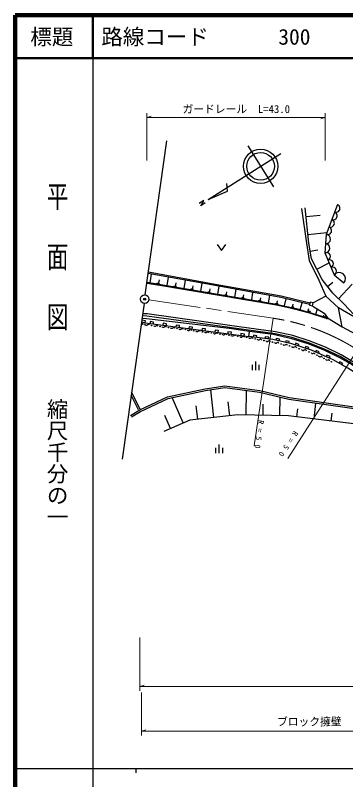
# Model space of a CAD drawing. Units: millimetres, scale not verified. Extents: x 40000 to 680000, y 20000 to 380000.
# Drawn here: x 40000 to 116818, y 202409 to 380000 of the extents above; entities that cross this region are included whole.
import ezdxf
from ezdxf.enums import TextEntityAlignment as Align

# ---------------------------------------------------------------- set-up
doc = ezdxf.new("R2010")
doc.units = ezdxf.units.MM
doc.header["$LTSCALE"] = 1000
doc.header["$PDMODE"] = 32
doc.header["$PDSIZE"] = 500
doc.linetypes.add('CHAIN', pattern=[18.5, 12, -1.5, 3.5, -1.5])
for name, color, linetype, lineweight in [('M-BGD', 7, 'Continuous', 25), ('M-BMK', 2, 'CHAIN', 13), ('M-BMK-SRVR', 3, 'Continuous', 25), ('M-STR-HTXT', 7, 'Continuous', 13), ('M-TTL', 2, 'Continuous', 140), ('M-TTL-BAND', 7, 'Continuous', 25), ('M-TTL-LINE', 7, 'Continuous', 50)]:
    doc.layers.add(name, color=color, linetype=linetype, lineweight=lineweight)
doc.layers.add('M-OTRS', color=6, linetype='Continuous')
doc.layers.add('M-TTL-TXT', color=7, linetype='Continuous')
doc.styles.add('@ＭＳ ゴシック', font='')
doc.styles.add('ＭＳ ゴシック', font='')
doc.styles.get('@ＭＳ ゴシック').set_extended_font_data('@MS Gothic')
doc.styles.get('ＭＳ ゴシック').set_extended_font_data('MS Gothic')

msp = doc.modelspace()

# ---------------------------------------------------------------- linework, layer by layer
at = {"layer": 'M-BGD'}
for p, q in [((114871, 336029), (112290, 329093)), ((107615, 333216), (110841, 333540)), ((108030, 329091), (112455, 329536)), ((112290, 329093), (111965, 324812)), ((108561, 325214), (110302, 325524)), ((111965, 324812), (114123, 319738)), ((110114, 321019), (112954, 322486)), ((71357, 317853), (71702, 319890)), ((114123, 319738), (116385, 317829)), ((73323, 317520), (73494, 318525)), ((75290, 317187), (75626, 319172)), ((79223, 316521), (79550, 318454)), ((112569, 317024), (113824, 317977)), ((73148, 317338), (70594, 317666)), ((100736, 312653), (73148, 317338)), ((77256, 316854), (77422, 317833)), ((81190, 316188), (81351, 317141)), ((83156, 315855), (83475, 317736)), ((85123, 315522), (85280, 316449)), ((87089, 315189), (87399, 317019)), ((91023, 314523), (91324, 316306)), ((115116, 314157), (118295, 317513)), ((89056, 314856), (89209, 315759)), ((92989, 314190), (93138, 315070)), ((94956, 313857), (95250, 315594)), ((96922, 313524), (97067, 314381)), ((98889, 313191), (99175, 314881)), ((112233, 314760), (109254, 313164)), ((104637, 311797), (100736, 312653)), ((100782, 312839), (100954, 313683)), ((102601, 312469), (102940, 314129)), ((104421, 312098), (104584, 312900)), ((106235, 311641), (106715, 313235)), ((108513, 310788), (104637, 311797)), ((108043, 311097), (108271, 311852)), ((112060, 309619), (108513, 310788)), ((109851, 310552), (110220, 311778)), ((111660, 310008), (111765, 310359)), ((112345, 309525), (112060, 309619)), ((69335, 308746), (70213, 308588)), ((70213, 308588), (94306, 305406)), ((95054, 298776), (95054, 297576)), ((95854, 299576), (95854, 297576)), ((96654, 298776), (96654, 297576)), ((68682, 288303), (66932, 291780)), ((69039, 288482), (67030, 292475)), ((86128, 286567), (85431, 293016)), ((93673, 287134), (93775, 292816)), ((101534, 286993), (101611, 291268)), ((79052, 285306), (76462, 291193)), ((89847, 286969), (89498, 290203)), ((97603, 287064), (97649, 289629)), ((109446, 286236), (109890, 289888)), ((82408, 286165), (82076, 289239)), ((105482, 286717), (105708, 288588)), ((76060, 283989), (74739, 286992)), ((113411, 285755), (113628, 287536)), ((86536, 279486), (86536, 278286)), ((87336, 280286), (87336, 278286)), ((88136, 279486), (88136, 278286))]:
    msp.add_line(p, q, dxfattribs=at)
for points in [[(106532, 335147), (107687, 327057), (108305, 323047), (110604, 318448), (112233, 314760)], [(119792, 309336), (116439, 312904), (113793, 315410), (111344, 318638), (108884, 323399), (108237, 327029), (107408, 335278)], [(86938, 326752), (87938, 325392), (88938, 326752)], [(108418, 312832), (101712, 314420), (86430, 317195), (70927, 320032)], [(108487, 313124), (101773, 314714), (86484, 317490), (70968, 320329)], [(70637, 317975), (99872, 313024), (105331, 311913), (112564, 309736)], [(119792, 309336), (115134, 312020), (112233, 314760)], [(109143, 312452), (111826, 310774), (112564, 309736)], [(112564, 309736), (116017, 307651), (115134, 312020)], [(70167, 308597), (70238, 308990), (69451, 309132), (69380, 308738)], [(94306, 305406), (94414, 306561), (89734, 307221), (70494, 309449), (69453, 309582)], [(89796, 307433), (70588, 310111), (69534, 310154)], [(89865, 307929), (70633, 310610), (69604, 310651)], [(112708, 309669), (112696, 309631), (112658, 309580), (112614, 309542), (112551, 309510), (112494, 309497), (112421, 309500), (112345, 309525)], [(69749, 308200), (69698, 308267), (69642, 308296), (69578, 308287), (69509, 308239), (69439, 308191), (69376, 308182), (69319, 308211), (69268, 308279)], [(71210, 307998), (71102, 308131), (70984, 308186), (70857, 308162), (70720, 308060), (70583, 307957), (70455, 307933), (70338, 307988), (70230, 308121)], [(72115, 308337), (72168, 308734), (71375, 308838), (71322, 308442)], [(73170, 307753), (73062, 307886), (72944, 307940), (72817, 307916), (72680, 307814), (72542, 307712), (72415, 307688), (72297, 307743), (72190, 307875)], [(75129, 307507), (75022, 307640), (74904, 307695), (74777, 307671), (74639, 307569), (74502, 307466), (74375, 307443), (74257, 307497), (74149, 307630)], [(75127, 307939), (75179, 308336), (74386, 308441), (74334, 308044)], [(77089, 307262), (76981, 307395), (76864, 307449), (76736, 307425), (76599, 307323), (76462, 307221), (76335, 307197), (76217, 307252), (76109, 307385)], [(78139, 307541), (78191, 307938), (77398, 308043), (77346, 307646)], [(81150, 307144), (81203, 307540), (80410, 307645), (80357, 307248)], [(84162, 306746), (84214, 307142), (83421, 307247), (83369, 306851)], [(157888, 274009), (141188, 285066), (118984, 298633), (115527, 300695), (111918, 302472), (108163, 303925), (104361, 305142), (100434, 305997), (89731, 307442)], [(158164, 274426), (141456, 285488), (119241, 299062), (115766, 301135), (112119, 302930), (108329, 304397), (104490, 305625), (100521, 306490), (89798, 307938)], [(116017, 307651), (120522, 305195), (125347, 302762)], [(79049, 307016), (78941, 307149), (78824, 307204), (78696, 307180), (78559, 307078), (78422, 306976), (78294, 306952), (78177, 307006), (78069, 307139)], [(81009, 306771), (80901, 306904), (80783, 306958), (80656, 306935), (80519, 306832), (80382, 306730), (80254, 306706), (80137, 306761), (80029, 306894)], [(83013, 306519), (82900, 306658), (82777, 306715), (82644, 306690), (82501, 306583), (82357, 306477), (82224, 306452), (82101, 306509), (81989, 306648)], [(85060, 306260), (84948, 306399), (84825, 306456), (84692, 306431), (84548, 306324), (84405, 306218), (84272, 306193), (84149, 306250), (84036, 306389)], [(87108, 306000), (86996, 306139), (86873, 306197), (86740, 306172), (86596, 306065), (86453, 305958), (86320, 305934), (86197, 305991), (86084, 306130)], [(87174, 306348), (87226, 306744), (86433, 306849), (86381, 306453)], [(89156, 305741), (89044, 305880), (88921, 305937), (88788, 305913), (88644, 305806), (88501, 305699), (88368, 305675), (88245, 305732), (88132, 305871)], [(90185, 305950), (90238, 306347), (89445, 306451), (89392, 306055)], [(91204, 305482), (91092, 305621), (90969, 305678), (90836, 305654), (90692, 305547), (90549, 305440), (90415, 305415), (90293, 305473), (90180, 305612)], [(93197, 305552), (93249, 305949), (92456, 306054), (92404, 305657)], [(157762, 273784), (142783, 283639), (117893, 299044), (115425, 300442), (111793, 302236), (108110, 303675), (104263, 304866), (99938, 305830), (94414, 306561)], [(96089, 305169), (96141, 305566), (95348, 305671), (95296, 305274)], [(93252, 305223), (93140, 305362), (93017, 305419), (92884, 305394), (92740, 305288), (92596, 305181), (92463, 305156), (92340, 305213), (92228, 305352)], [(95280, 304909), (95177, 305052), (95058, 305115), (94926, 305098), (94778, 305001), (94630, 304904), (94497, 304887), (94379, 304950), (94276, 305093)], [(157251, 272818), (155292, 273761), (142244, 282373), (133681, 287769), (117275, 298015), (113912, 299934), (108881, 302164), (104306, 303663), (99850, 304670), (94306, 305406)], [(97288, 304539), (97184, 304683), (97066, 304746), (96933, 304729), (96786, 304632), (96638, 304534), (96505, 304517), (96387, 304580), (96284, 304724)], [(98861, 304801), (98913, 305198), (98120, 305303), (98068, 304907)], [(99296, 304170), (99192, 304313), (99074, 304377), (98941, 304360), (98794, 304262), (98646, 304165), (98513, 304148), (98395, 304211), (98292, 304355)], [(101295, 303760), (101198, 303907), (101082, 303975), (100949, 303964), (100797, 303872), (100646, 303781), (100512, 303770), (100397, 303838), (100299, 303985)], [(101354, 304330), (101443, 304720), (100662, 304897), (100574, 304506)], [(103582, 303826), (103671, 304216), (102890, 304393), (102802, 304003)], [(105830, 303164), (105954, 303544), (105194, 303793), (105070, 303413)], [(103286, 303309), (103188, 303456), (103073, 303524), (102939, 303513), (102788, 303421), (102636, 303330), (102503, 303318), (102388, 303386), (102290, 303534)], [(105427, 302716), (105328, 302899), (105199, 302991), (105041, 302991), (104854, 302899), (104667, 302808), (104509, 302808), (104380, 302900), (104281, 303083)], [(107718, 301981), (107619, 302164), (107490, 302256), (107332, 302256), (107145, 302164), (106958, 302073), (106800, 302073), (106671, 302165), (106572, 302348)], [(108117, 302414), (108242, 302795), (107481, 303044), (107357, 302663)], [(110504, 301445), (110666, 301810), (109935, 302135), (109773, 301769)], [(109704, 301229), (109645, 301378), (109555, 301460), (109435, 301474), (109284, 301421), (109133, 301369), (109012, 301383), (108923, 301464), (108864, 301613)], [(111386, 300462), (111327, 300611), (111237, 300692), (111116, 300707), (110965, 300654), (110814, 300601), (110694, 300615), (110604, 300697), (110545, 300846)], [(113020, 300329), (113182, 300695), (112451, 301019), (112289, 300653)], [(113067, 299694), (113008, 299843), (112918, 299924), (112798, 299939), (112647, 299886), (112496, 299833), (112375, 299847), (112285, 299929), (112226, 300078)], [(115941, 298776), (116139, 299124), (115444, 299520), (115246, 299173)], [(66816, 287047), (68929, 288320), (75416, 291380), (84131, 293229), (88699, 293901), (96833, 292809), (103705, 291184), (118268, 289083), (127855, 287293), (138297, 284324), (140638, 283658)], [(67022, 286705), (69118, 287967), (75545, 290999), (84202, 292835), (88702, 293497), (96760, 292415), (103631, 290791), (118203, 288688), (127763, 286903), (138187, 283939), (140529, 283273)], [(146258, 264178), (148835, 268923), (148173, 270897), (140408, 277647), (126887, 283844), (119359, 285033), (103499, 286958), (91707, 287170), (80548, 285964), (74564, 283331)]]:
    msp.add_lwpolyline(points, dxfattribs=at)
msp.add_lwpolyline([(109254, 313164), (108566, 313331), (108397, 312632), (109085, 312466)], close=True, dxfattribs=at)
for centre, radius in [((73161, 317589), 250), ((73161, 317589), 150), ((73161, 317589), 50), ((77115, 316918), 250), ((77115, 316918), 150), ((77115, 316918), 50), ((81059, 316248), 250), ((81059, 316248), 150), ((81059, 316248), 50), ((85003, 315578), 250), ((85003, 315578), 150), ((85003, 315578), 50), ((88946, 314909), 250), ((88946, 314909), 150), ((88946, 314909), 50), ((92890, 314239), 250), ((92890, 314239), 150), ((92890, 314239), 50), ((96834, 313569), 250), ((96834, 313569), 150), ((96834, 313569), 50), ((100777, 312899), 250), ((100777, 312899), 150), ((100777, 312899), 50), ((104435, 312097), 250), ((104435, 312097), 150), ((104435, 312097), 50), ((108319, 311097), 250), ((108319, 311097), 150), ((108319, 311097), 50), ((112139, 309857), 250), ((112139, 309857), 150), ((112139, 309857), 50), ((69989, 308160), 29.2), ((69989, 308160), 19.5), ((69989, 308160), 9.7), ((69989, 308160), 1), ((71700, 307937), 59.3), ((71700, 307937), 39.5), ((71700, 307937), 19.8), ((71700, 307937), 2), ((73659, 307691), 59.3), ((73659, 307691), 39.5), ((73659, 307691), 19.8), ((73659, 307691), 2), ((75619, 307446), 59.3), ((75619, 307446), 39.5), ((75619, 307446), 19.8), ((75619, 307446), 2), ((77579, 307200), 59.3), ((77579, 307200), 39.5), ((77579, 307200), 19.8), ((77579, 307200), 2), ((79539, 306955), 59.3), ((79539, 306955), 39.5), ((79539, 306955), 19.8), ((79539, 306955), 2), ((81499, 306710), 59.3), ((81499, 306710), 39.5), ((81499, 306710), 19.8), ((81499, 306710), 2), ((83525, 306454), 61.9), ((83525, 306454), 41.3), ((83525, 306454), 20.6), ((83525, 306454), 2.1), ((85572, 306195), 61.9), ((85572, 306195), 41.3), ((85572, 306195), 20.6), ((85572, 306195), 2.1), ((87620, 305936), 61.9), ((87620, 305936), 41.3), ((87620, 305936), 20.6), ((87620, 305936), 2.1), ((89668, 305676), 61.9), ((89668, 305676), 41.3), ((89668, 305676), 20.6), ((89668, 305676), 2.1), ((91716, 305417), 61.9), ((91716, 305417), 41.3), ((91716, 305417), 20.6), ((91716, 305417), 2.1), ((93764, 305158), 61.9), ((93764, 305158), 41.3), ((93764, 305158), 20.6), ((93764, 305158), 2.1), ((95782, 304816), 61.2), ((95782, 304816), 40.8), ((95782, 304816), 20.4), ((95782, 304816), 2), ((97790, 304447), 61.2), ((97790, 304447), 40.8), ((97790, 304447), 20.4), ((97790, 304447), 2), ((99798, 304078), 61.2), ((99798, 304078), 40.8), ((99798, 304078), 20.4), ((99798, 304078), 2), ((101793, 303647), 61.2), ((101793, 303647), 40.8), ((101793, 303647), 20.4), ((101793, 303647), 2), ((103783, 303196), 61.2), ((103783, 303196), 40.8), ((103783, 303196), 20.4), ((103783, 303196), 2), ((105999, 302532), 72.2), ((105999, 302532), 48.1), ((105999, 302532), 24.1), ((105999, 302532), 2.4), ((108291, 301797), 72.2), ((108291, 301797), 48.1), ((108291, 301797), 24.1), ((108291, 301797), 2.4), ((110125, 301038), 55.5), ((110125, 301038), 37), ((110125, 301038), 18.5), ((110125, 301038), 1.8), ((111806, 300270), 55.5), ((111806, 300270), 37), ((111806, 300270), 18.5), ((111806, 300270), 1.8), ((113487, 299502), 55.5), ((113487, 299502), 37), ((113487, 299502), 18.5), ((113487, 299502), 1.8)]:
    msp.add_circle(centre, radius, dxfattribs=at)
for centre, radius, start, end in [((114549, 335162), 925, 249.58844, 69.58844), ((113904, 333428), 925, 249.58844, 69.58844), ((113258, 331694), 925, 249.58844, 69.58844), ((112613, 329960), 925, 249.58844, 69.58844), ((112209, 328023), 1073, 265.65176, 85.65176), ((112046, 325882), 1073, 265.65176, 85.65176), ((112325, 323967), 919, 293.03777, 113.03777), ((113044, 322275), 919, 293.03777, 113.03777), ((113763, 320584), 919, 293.03777, 113.03777), ((115254, 318784), 1480, 319.84398, 139.84398)]:
    msp.add_arc(centre, radius, start, end, dxfattribs=at)
at = {"layer": 'M-BMK'}
msp.add_line((71075, 313903), (99932, 309619), dxfattribs=at)
msp.add_arc((92590, 260161), 50000, 57.3855, 81.55627, dxfattribs=at)
at = {"layer": 'M-BMK-SRVR'}
for p, q in [((70225, 315040), (75259, 350851)), ((94047, 349650), (100012, 340171)), ((84842, 337241), (101769, 347893)), ((89331, 339120), (89156, 340901)), ((84842, 337241), (89331, 339120)), ((69945, 313060), (64822, 276885))]:
    msp.add_line(p, q, dxfattribs=at)
msp.add_lwpolyline([(84147, 336391), (83102, 335734), (83809, 336935), (82763, 336270)], dxfattribs=at)
for centre, radius in [((97030, 344911), 4000), ((97030, 344911), 3200), ((70086, 314050), 1000), ((70086, 314050), 40)]:
    msp.add_circle(centre, radius, dxfattribs=at)
at = {"layer": 'M-OTRS'}
msp.add_point((70086, 314050), dxfattribs=at)
at = {"layer": 'M-STR-HTXT'}
for p, q in [((70594, 346248), (70594, 357248)), ((112060, 357248), (112060, 346248)), ((70594, 356248), (71594, 356528)), ((70594, 356248), (112060, 356248)), ((112060, 356248), (111060, 355968)), ((95527, 279944), (99932, 309619)), ((119539, 302277), (103370, 277007)), ((68973, 235431), (68973, 223067)), ((68973, 224067), (69973, 224347)), ((68973, 224067), (226966, 224067)), ((69335, 222693), (69335, 212693)), ((69335, 213693), (70335, 213973)), ((69335, 213693), (157251, 213693))]:
    msp.add_line(p, q, dxfattribs=at)
at = {"layer": 'M-TTL'}
for p, q in [((40000, 380000), (40000, 20000)), ((680000, 380000), (40000, 380000))]:
    msp.add_line(p, q, dxfattribs=at)
at = {"layer": 'M-TTL-BAND'}
for p, q in [((58000, 370000), (58000, 20000)), ((40000, 205000), (579000, 205000)), ((68000, 205000), (68000, 204000))]:
    msp.add_line(p, q, dxfattribs=at)
at = {"layer": 'M-TTL-LINE'}
for p, q in [((58000, 380000), (58000, 370000)), ((40000, 370000), (680000, 370000))]:
    msp.add_line(p, q, dxfattribs=at)

# ---------------------------------------------------------------- texts
at = {"layer": 'M-STR-HTXT', "style": 'ＭＳ ゴシック'}
for s, p in [('ガードレール\u3000L=43.0', (78890, 356748)), ('ブロック擁壁\u3000L=96.7', (100855, 214420))]:
    msp.add_text(s, height=1833, dxfattribs=at).set_placement(p, align=Align.BOTTOM_LEFT)
at = {"layer": 'M-STR-HTXT', "char_height": 1320, "attachment_point": 7, "style": 'ＭＳ ゴシック'}
for insert, rotation in [((96525, 286037), 261.9), ((104749, 283601), 236.8)]:
    msp.add_mtext('\\T2.02;R=50', dxfattribs=dict(at, insert=insert, rotation=rotation))
at = {"layer": 'M-TTL-BAND', "style": '@ＭＳ ゴシック', "width": 1.4}
msp.add_text('平  面  図', height=3666, rotation=270, dxfattribs=at).set_placement((49777, 306475), align=Align.MIDDLE_RIGHT)
at = {"layer": 'M-TTL-BAND', "style": '@ＭＳ ゴシック'}
msp.add_text('縮尺千分の一', height=3666, rotation=270, dxfattribs=at).set_placement((49777, 261030), align=Align.MIDDLE_RIGHT)
at = {"layer": 'M-TTL-TXT', "style": 'ＭＳ ゴシック'}
msp.add_text('標題', height=3666, dxfattribs=at).set_placement((48500, 375000), align=Align.MIDDLE_CENTER)
for s, p in [('路線コード', (60000, 375000)), ('300', (101142, 375000))]:
    msp.add_text(s, height=3666, dxfattribs=at).set_placement(p, align=Align.MIDDLE_LEFT)

doc.saveas('drawing.dxf')
